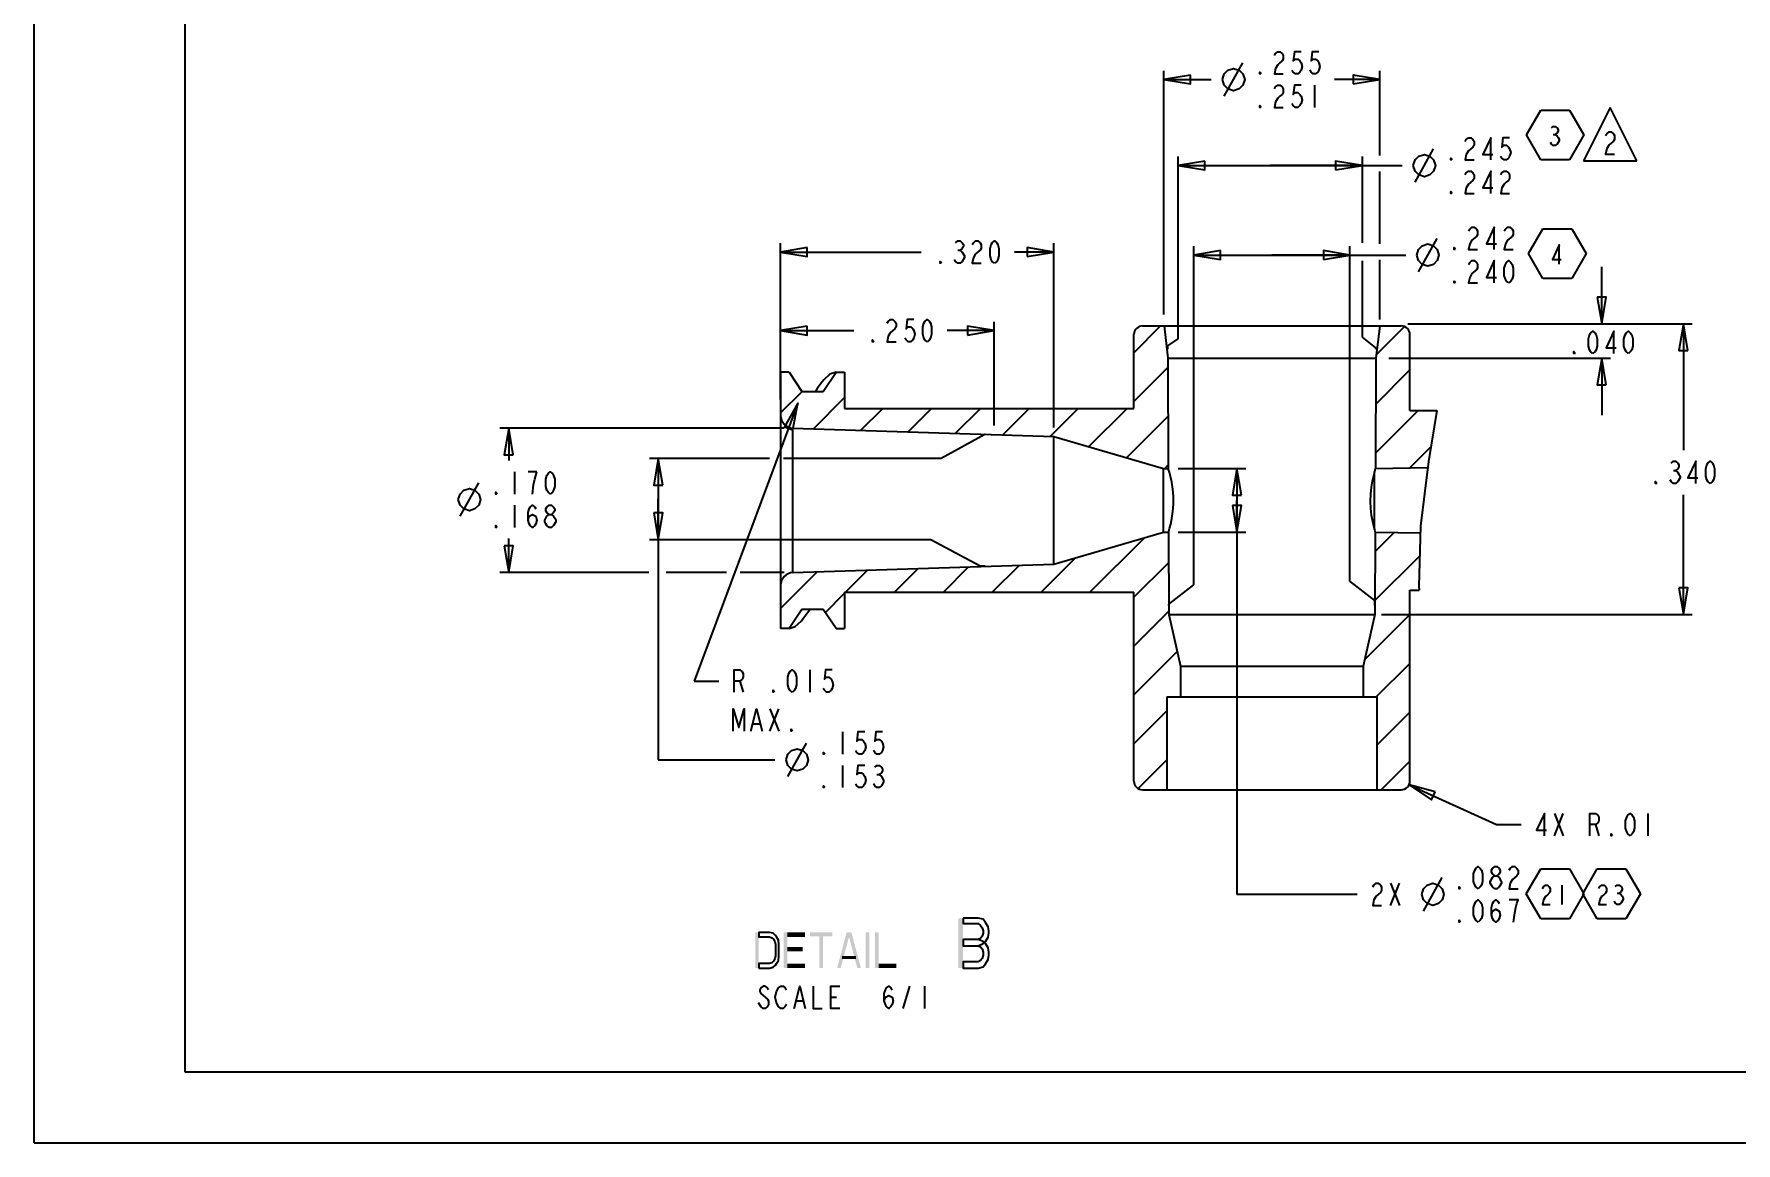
# Model space of a CAD drawing. Extents: x 0 to 34, y 0 to 22.
# Drawn here: x 0 to 11.95, y 0 to 7.78 of the extents above; entities that cross this region are included whole.
import ezdxf

# ---------------------------------------------------------------- set-up
doc = ezdxf.new("R2010")
doc.units = 0
doc.header["$LTSCALE"] = 1.87
doc.header["$MEASUREMENT"] = 0
doc.layers.get('0').update_dxf_attribs({"linetype": 'CONTINUOUS'})
doc.layers.add('DETAIL_ITEMS', color=7, linetype='CONTINUOUS')
doc.layers.add('SYMBOLS', color=7, linetype='CONTINUOUS')
doc.dimstyles.new('DIMSTYLE_2', dxfattribs={"dimtxt": 0.15625, "dimasz": 0.18, "dimexe": 0.18, "dimexo": 0.0625, "dimgap": 0.09, "dimtad": 0, "dimtih": 1, "dimtoh": 1, "dimdec": 4, "dimlfac": 0.166667, "dimzin": 0, "dimdsep": 46, "dimtxsty": 'Standard', "dimcen": 0.09, "dimadec": 0, "dimazin": 0, "dimtp": 0.005, "dimtm": 0.005, "dimtfac": 1, "dimtdec": 4, "dimtofl": 0, "dimtmove": 0, "dimatfit": 0, "dimfxl": 0, "dimtolj": 1, "dimtzin": 0, "dimarcsym": 0})
doc.dimstyles.new('DIMSTYLE_3', dxfattribs={"dimtxt": 0.15625, "dimasz": 0.18, "dimexe": 0.18, "dimexo": 0.0625, "dimgap": 0.09, "dimtad": 0, "dimtih": 1, "dimtoh": 1, "dimdec": 4, "dimlfac": 0.166667, "dimzin": 0, "dimdsep": 46, "dimtxsty": 'Standard', "dimcen": 0.09, "dimadec": 0, "dimazin": 0, "dimtp": 0.0075, "dimtm": 0.0075, "dimtfac": 1, "dimtdec": 4, "dimtofl": 0, "dimtmove": 0, "dimatfit": 0, "dimfxl": 0, "dimtolj": 1, "dimtzin": 0, "dimarcsym": 0})
doc.dimstyles.new('DIMSTYLE_4', dxfattribs={"dimtxt": 0.15625, "dimasz": 0.18, "dimexe": 0.18, "dimexo": 0.0625, "dimgap": 0.09, "dimtad": 0, "dimtih": 1, "dimtoh": 1, "dimdec": 4, "dimlfac": 0.166667, "dimzin": 0, "dimdsep": 46, "dimtxsty": 'Standard', "dimcen": 0.09, "dimadec": 0, "dimazin": 0, "dimtp": 0.01, "dimtm": 0.01, "dimtfac": 1, "dimtdec": 4, "dimtofl": 0, "dimtmove": 0, "dimatfit": 0, "dimfxl": 0, "dimtolj": 1, "dimtzin": 0, "dimarcsym": 0})
doc.dimstyles.new('DIMSTYLE_5', dxfattribs={"dimtxt": 0.15625, "dimasz": 0.18, "dimexe": 0.18, "dimexo": 0.0625, "dimgap": 0.09, "dimtad": 0, "dimtih": 1, "dimtoh": 1, "dimdec": 4, "dimlfac": 0.166667, "dimzin": 0, "dimdsep": 46, "dimtxsty": 'Standard', "dimcen": 0.09, "dimadec": 0, "dimazin": 0, "dimtp": 0.002, "dimtm": 0.002, "dimtfac": 1, "dimtdec": 4, "dimtofl": 0, "dimtmove": 0, "dimatfit": 0, "dimfxl": 0, "dimtolj": 1, "dimtzin": 0, "dimarcsym": 0})
doc.dimstyles.new('DIMSTYLE_7', dxfattribs={"dimtxt": 0.15625, "dimasz": 0.18, "dimexe": 0.18, "dimexo": 0.0625, "dimgap": 0.09, "dimtad": 0, "dimtih": 1, "dimtoh": 1, "dimdec": 4, "dimlfac": 0.166667, "dimzin": 0, "dimdsep": 46, "dimtxsty": 'Standard', "dimcen": 0.09, "dimadec": 0, "dimazin": 0, "dimtp": 0.001, "dimtm": 0.001, "dimtfac": 1, "dimtdec": 4, "dimtofl": 0, "dimtmove": 0, "dimatfit": 0, "dimfxl": 0, "dimtolj": 1, "dimtzin": 0, "dimarcsym": 0})
doc.dimstyles.new('DIMSTYLE_8', dxfattribs={"dimtxt": 0.15625, "dimasz": 0.18, "dimexe": 0.18, "dimexo": 0.0625, "dimgap": 0.09, "dimtad": 0, "dimtih": 1, "dimtoh": 1, "dimdec": 4, "dimlfac": 0.166667, "dimzin": 0, "dimdsep": 46, "dimtxsty": 'Standard', "dimcen": 0.09, "dimadec": 0, "dimazin": 0, "dimtp": 0.0015, "dimtm": 0.0015, "dimtfac": 1, "dimtdec": 4, "dimtofl": 0, "dimtmove": 0, "dimatfit": 0, "dimfxl": 0, "dimtolj": 1, "dimtzin": 0, "dimarcsym": 0})

# ---------------------------------------------------------------- blocks, each defined once
blk = doc.blocks.new('*D5')
at = {"color": 2, "linetype": 'Continuous'}
for p, q in [((9.656, 2.514), (10.27, 2.235)), ((10.27, 2.235), (10.442, 2.235))]:
    blk.add_line(p, q, dxfattribs=at)
blk.add_lwpolyline([(9.84, 2.465), (9.656, 2.514), (9.814, 2.408), (9.84, 2.465)], dxfattribs=at)
blk = doc.blocks.new('*D6')
at = {"color": 2, "linetype": 'Continuous'}
for p, q in [((7.933, 5.815), (7.933, 7.526)), ((7.933, 7.464), (8.267, 7.464)), ((9.451, 7.464), (9.132, 7.464)), ((9.451, 6.931), (9.451, 7.526)), ((9.451, 6.31), (9.451, 6.819)), ((9.451, 5.779), (9.451, 6.199))]:
    blk.add_line(p, q, dxfattribs=at)
for points in [[(8.121, 7.495), (7.933, 7.464), (8.121, 7.433), (8.121, 7.495)], [(9.264, 7.433), (9.451, 7.464), (9.264, 7.495), (9.264, 7.433)]]:
    blk.add_lwpolyline(points, dxfattribs=at)
blk = doc.blocks.new('*D11')
at = {"color": 2, "linetype": 'Continuous'}
for p, q in [((5.364, 5.192), (4.636, 3.242)), ((4.636, 3.242), (4.808, 3.242))]:
    blk.add_line(p, q, dxfattribs=at)
blk.add_lwpolyline([(5.328, 5.005), (5.364, 5.192), (5.269, 5.027), (5.328, 5.005)], dxfattribs=at)
blk = doc.blocks.new('*D12')
at = {"color": 2, "linetype": 'Continuous'}
for p, q in [((6.677, 4.972), (6.371, 4.805)), ((6.68, 4.972), (6.677, 4.972)), ((5.164, 4.805), (4.321, 4.805)), ((4.383, 4.805), (4.383, 4.519)), ((6.371, 4.805), (5.263, 4.805)), ((4.383, 4.234), (4.383, 4.519)), ((4.383, 4.519), (4.383, 2.689)), ((6.297, 4.234), (4.321, 4.234)), ((6.644, 4.048), (6.297, 4.234)), ((6.68, 4.048), (6.644, 4.048)), ((4.383, 2.689), (5.203, 2.689))]:
    blk.add_line(p, q, dxfattribs=at)
for points in [[(4.415, 4.617), (4.383, 4.805), (4.352, 4.617), (4.415, 4.617)], [(4.352, 4.422), (4.383, 4.234), (4.415, 4.422), (4.352, 4.422)]]:
    blk.add_lwpolyline(points, dxfattribs=at)
blk = doc.blocks.new('*D13')
at = {"color": 2, "linetype": 'Continuous'}
for p, q in [((5.267, 5.017), (3.271, 5.017)), ((3.333, 5.017), (3.333, 4.789)), ((3.333, 4.003), (3.333, 4.242)), ((4.318, 4.003), (3.271, 4.003)), ((4.863, 4.003), (4.44, 4.003)), ((5.267, 4.003), (4.958, 4.003))]:
    blk.add_line(p, q, dxfattribs=at)
for points in [[(3.365, 4.83), (3.333, 5.017), (3.302, 4.83), (3.365, 4.83)], [(3.302, 4.191), (3.333, 4.003), (3.365, 4.191), (3.302, 4.191)]]:
    blk.add_lwpolyline(points, dxfattribs=at)
blk = doc.blocks.new('*D16')
at = {"color": 2, "linetype": 'Continuous'}
for p, q in [((5.242, 5.218), (5.242, 5.764)), ((6.742, 5.035), (6.742, 5.764)), ((5.242, 5.702), (5.756, 5.702)), ((6.742, 5.702), (6.412, 5.702))]:
    blk.add_line(p, q, dxfattribs=at)
for points in [[(5.43, 5.733), (5.242, 5.702), (5.43, 5.67), (5.43, 5.733)], [(6.555, 5.67), (6.742, 5.702), (6.555, 5.733), (6.555, 5.67)]]:
    blk.add_lwpolyline(points, dxfattribs=at)
blk = doc.blocks.new('*D17')
at = {"color": 2, "linetype": 'Continuous'}
for p, q in [((5.242, 5.218), (5.242, 6.315)), ((5.242, 6.253), (6.229, 6.253)), ((7.162, 6.253), (6.885, 6.253)), ((7.162, 5.021), (7.162, 6.315))]:
    blk.add_line(p, q, dxfattribs=at)
for points in [[(5.43, 6.284), (5.242, 6.253), (5.43, 6.222), (5.43, 6.284)], [(6.975, 6.222), (7.162, 6.253), (6.975, 6.284), (6.975, 6.222)]]:
    blk.add_lwpolyline(points, dxfattribs=at)
blk = doc.blocks.new('*D18')
at = {"color": 2, "linetype": 'Continuous'}
for p, q in [((8.034, 5.643), (8.034, 6.923)), ((8.034, 6.86), (8.681, 6.86)), ((9.328, 6.86), (8.681, 6.86)), ((8.681, 6.86), (9.607, 6.86)), ((9.328, 6.317), (9.328, 6.923)), ((9.328, 5.655), (9.328, 6.192)), ((7.962, 5.594), (8.034, 5.643)), ((9.423, 5.581), (9.328, 5.655)), ((7.962, 5.572), (7.962, 5.594)), ((9.423, 5.572), (9.423, 5.581))]:
    blk.add_line(p, q, dxfattribs=at)
for points in [[(8.221, 6.891), (8.034, 6.86), (8.221, 6.829), (8.221, 6.891)], [(9.14, 6.829), (9.328, 6.86), (9.14, 6.891), (9.14, 6.829)]]:
    blk.add_lwpolyline(points, dxfattribs=at)
blk = doc.blocks.new('*D19')
at = {"color": 2, "linetype": 'Continuous'}
for p, q in [((11.009, 5.749), (11.009, 6.149)), ((9.648, 5.749), (11.071, 5.749)), ((9.513, 5.509), (11.071, 5.509)), ((11.009, 5.509), (11.009, 5.109))]:
    blk.add_line(p, q, dxfattribs=at)
for points in [[(10.977, 5.937), (11.009, 5.749), (11.04, 5.937), (10.977, 5.937)], [(11.04, 5.322), (11.009, 5.509), (10.977, 5.322), (11.04, 5.322)]]:
    blk.add_lwpolyline(points, dxfattribs=at)
blk = doc.blocks.new('*D20')
at = {"color": 2, "linetype": 'Continuous'}
for p, q in [((8.145, 3.918), (8.145, 6.294)), ((8.145, 6.232), (8.693, 6.232)), ((9.241, 6.232), (8.693, 6.232)), ((8.693, 6.232), (9.632, 6.232)), ((9.241, 3.943), (9.241, 6.294)), ((7.969, 3.782), (8.145, 3.918)), ((9.415, 3.807), (9.241, 3.943)), ((7.969, 3.772), (7.969, 3.782)), ((9.415, 3.772), (9.415, 3.807))]:
    blk.add_line(p, q, dxfattribs=at)
for points in [[(8.332, 6.263), (8.145, 6.232), (8.332, 6.2), (8.332, 6.263)], [(9.054, 6.2), (9.241, 6.232), (9.054, 6.263), (9.054, 6.2)]]:
    blk.add_lwpolyline(points, dxfattribs=at)
blk = doc.blocks.new('*D21')
at = {"color": 2, "linetype": 'Continuous'}
for p, q in [((9.648, 5.749), (11.645, 5.749)), ((11.583, 5.749), (11.583, 4.863)), ((11.583, 3.709), (11.583, 4.55)), ((9.463, 3.709), (11.645, 3.709))]:
    blk.add_line(p, q, dxfattribs=at)
for points in [[(11.614, 5.562), (11.583, 5.749), (11.551, 5.562), (11.614, 5.562)], [(11.551, 3.897), (11.583, 3.709), (11.614, 3.897), (11.551, 3.897)]]:
    blk.add_lwpolyline(points, dxfattribs=at)
blk = doc.blocks.new('*D26')
at = {"color": 2, "linetype": 'Continuous'}
for p, q in [((8.035, 4.734), (8.51, 4.734)), ((8.447, 4.734), (8.447, 4.51)), ((8.447, 4.287), (8.447, 4.51)), ((8.447, 4.51), (8.447, 1.745)), ((8.035, 4.287), (8.51, 4.287)), ((8.447, 1.745), (9.291, 1.745))]:
    blk.add_line(p, q, dxfattribs=at)
for points in [[(8.478, 4.546), (8.447, 4.734), (8.416, 4.546), (8.478, 4.546)], [(8.416, 4.474), (8.447, 4.287), (8.478, 4.474), (8.416, 4.474)]]:
    blk.add_lwpolyline(points, dxfattribs=at)
blk = doc.blocks.new('INSPECT_BL5')
at = {"layer": 'SYMBOLS', "color": 2, "linetype": 'Continuous'}
for p, q in [((10.479, 1.748), (10.58, 1.923)), ((10.58, 1.923), (10.782, 1.923)), ((10.782, 1.923), (10.884, 1.748)), ((10.729, 1.809), (10.729, 1.673)), ((10.58, 1.573), (10.479, 1.748)), ((10.884, 1.748), (10.782, 1.573)), ((10.782, 1.573), (10.58, 1.573))]:
    blk.add_line(p, q, dxfattribs=at)
blk.add_lwpolyline([(10.593, 1.786), (10.6, 1.797), (10.613, 1.809), (10.627, 1.809), (10.64, 1.797), (10.647, 1.786), (10.647, 1.763), (10.64, 1.752), (10.627, 1.741), (10.613, 1.729), (10.6, 1.707), (10.593, 1.673), (10.647, 1.673)], dxfattribs=at)
blk = doc.blocks.new('INSPECT_BL6')
at = {"layer": 'SYMBOLS', "color": 2, "linetype": 'Continuous'}
for p, q in [((10.48, 7.075), (10.581, 7.25)), ((10.581, 7.25), (10.783, 7.25)), ((10.783, 7.25), (10.884, 7.075)), ((10.581, 6.9), (10.48, 7.075)), ((10.668, 7.079), (10.682, 7.079)), ((10.884, 7.075), (10.783, 6.9)), ((10.783, 6.9), (10.581, 6.9))]:
    blk.add_line(p, q, dxfattribs=at)
blk.add_lwpolyline([(10.655, 7.124), (10.668, 7.135), (10.682, 7.135), (10.696, 7.124), (10.702, 7.113), (10.702, 7.101), (10.696, 7.09), (10.682, 7.079), (10.696, 7.067), (10.702, 7.056), (10.709, 7.045), (10.709, 7.034), (10.702, 7.022), (10.696, 7.011), (10.682, 7), (10.668, 7), (10.655, 7.011), (10.648, 7.022)], dxfattribs=at)
blk = doc.blocks.new('INSPECT_BL7')
at = {"layer": 'SYMBOLS', "color": 2, "linetype": 'Continuous'}
for p, q in [((10.495, 6.242), (10.596, 6.417)), ((10.596, 6.417), (10.798, 6.417)), ((10.798, 6.417), (10.899, 6.242)), ((10.596, 6.067), (10.495, 6.242)), ((10.899, 6.242), (10.798, 6.067)), ((10.798, 6.067), (10.596, 6.067))]:
    blk.add_line(p, q, dxfattribs=at)
blk.add_lwpolyline([(10.71, 6.167), (10.71, 6.303), (10.663, 6.201), (10.724, 6.201)], dxfattribs=at)
blk = doc.blocks.new('DELTA_BL8')
at = {"layer": 'SYMBOLS', "color": 2, "linetype": 'Continuous'}
for p, q in [((11.068, 7.268), (10.88, 6.894)), ((11.255, 6.894), (11.068, 7.268)), ((10.88, 6.894), (11.255, 6.894))]:
    blk.add_line(p, q, dxfattribs=at)
blk.add_lwpolyline([(11.036, 7.07), (11.044, 7.083), (11.06, 7.096), (11.075, 7.096), (11.091, 7.083), (11.099, 7.07), (11.099, 7.044), (11.091, 7.031), (11.075, 7.018), (11.06, 7.005), (11.044, 6.979), (11.036, 6.94), (11.099, 6.94)], dxfattribs=at)
blk = doc.blocks.new('INSPECT_BL17')
at = {"color": 2, "linetype": 'Continuous'}
for p, q in [((10.876, 1.749), (10.977, 1.924)), ((10.977, 1.924), (11.179, 1.924)), ((11.179, 1.924), (11.28, 1.749)), ((10.977, 1.574), (10.876, 1.749)), ((11.118, 1.753), (11.132, 1.753)), ((11.28, 1.749), (11.179, 1.574)), ((11.179, 1.574), (10.977, 1.574))]:
    blk.add_line(p, q, dxfattribs=at)
for points in [[(10.989, 1.787), (10.996, 1.799), (11.009, 1.81), (11.023, 1.81), (11.036, 1.799), (11.043, 1.787), (11.043, 1.765), (11.036, 1.753), (11.023, 1.742), (11.009, 1.731), (10.996, 1.708), (10.989, 1.674), (11.043, 1.674)], [(11.104, 1.799), (11.118, 1.81), (11.132, 1.81), (11.145, 1.799), (11.152, 1.787), (11.152, 1.776), (11.145, 1.765), (11.132, 1.753), (11.145, 1.742), (11.152, 1.731), (11.159, 1.719), (11.159, 1.708), (11.152, 1.697), (11.145, 1.685), (11.132, 1.674), (11.118, 1.674), (11.104, 1.685), (11.098, 1.697)]]:
    blk.add_lwpolyline(points, dxfattribs=at)

msp = doc.modelspace()

# ---------------------------------------------------------------- linework, layer by layer
at = {"color": 7, "linetype": 'Continuous'}
for p, q in [((0, 0), (0, 22)), ((1.06, 21.5), (1.06, 0.5)), ((7.72334, 5.15532), (7.72334, 5.67432)), ((7.78334, 5.73432), (9.60134, 5.73432)), ((7.93512, 5.73432), (7.96184, 5.50932)), ((9.44956, 5.73432), (9.42284, 5.50932)), ((9.66134, 5.14032), (9.66134, 5.67432)), ((7.96184, 5.50932), (7.96507, 4.73382)), ((7.96184, 5.50932), (9.42284, 5.50932)), ((9.42284, 5.50932), (9.41961, 4.73393)), ((5.24234, 5.41032), (5.24234, 3.61032)), ((5.30234, 5.41032), (5.24234, 5.41032)), ((5.30234, 5.41032), (5.39234, 5.27532)), ((5.54234, 5.27532), (5.63234, 5.41032)), ((5.63234, 5.41032), (5.69234, 5.41032)), ((5.69234, 5.41032), (5.69234, 5.15532)), ((5.39234, 5.27532), (5.54234, 5.27532)), ((5.69234, 5.15532), (7.72334, 5.15532)), ((9.66134, 5.14032), (9.85189, 5.14032)), ((9.85189, 5.14032), (9.7934, 4.78201)), ((5.32948, 4.00332), (5.32948, 5.01732)), ((5.32948, 5.01732), (7.16234, 4.95894)), ((7.16234, 4.0617), (7.16234, 4.95894)), ((7.16234, 4.95894), (7.93034, 4.73382)), ((9.7934, 4.78201), (9.73642, 4.32794)), ((7.93034, 4.28682), (7.93034, 4.73382)), ((7.93034, 4.73382), (7.96507, 4.73382)), ((9.41234, 4.30532), (9.41234, 4.70927)), ((9.41961, 4.73393), (9.78809, 4.73973)), ((9.73642, 4.32794), (9.72425, 3.90583)), ((7.16234, 4.0617), (7.93034, 4.28682)), ((7.93034, 4.28682), (7.96694, 4.28682)), ((7.96694, 4.28682), (7.96934, 3.70932)), ((9.41775, 4.28673), (9.41534, 3.70932)), ((9.41775, 4.28673), (9.73509, 4.28174)), ((5.32948, 4.00332), (7.16234, 4.0617)), ((5.69234, 3.86532), (5.69234, 3.61032)), ((5.69234, 3.86532), (7.72334, 3.86532)), ((7.72334, 2.53932), (7.72334, 3.86532)), ((9.66134, 3.88032), (9.72628, 3.88032)), ((9.66134, 2.53932), (9.66134, 3.88032)), ((9.72425, 3.90583), (9.72628, 3.88032)), ((5.39234, 3.74532), (5.30234, 3.61032)), ((5.54234, 3.74532), (5.39234, 3.74532)), ((5.63234, 3.61032), (5.54234, 3.74532)), ((7.96934, 3.70932), (9.41534, 3.70932)), ((7.96934, 3.70932), (8.05034, 3.34632)), ((9.41534, 3.70932), (9.33434, 3.34632)), ((5.30234, 3.61032), (5.24234, 3.61032)), ((5.63234, 3.61032), (5.69234, 3.61032)), ((8.05034, 3.34632), (9.33434, 3.34632)), ((8.05034, 3.34632), (8.05034, 3.13032)), ((9.33434, 3.34632), (9.33434, 3.13032)), ((7.95434, 3.13032), (9.43034, 3.13032)), ((7.95434, 3.13032), (7.95434, 2.47932)), ((9.43034, 3.13032), (9.43034, 2.47932)), ((7.78334, 2.47932), (9.60134, 2.47932)), ((1.06, 0.5), (32.96, 0.5)), ((0, 0), (34, 0))]:
    msp.add_line(p, q, dxfattribs=at)
at = {"color": 2, "linetype": 'Continuous'}
for p, q in [((8.3582, 7.34668), (8.4884, 7.58105)), ((8.99101, 7.4248), (8.99101, 7.26855)), ((9.69806, 6.74294), (9.82827, 6.97731)), ((9.7227, 6.11455), (9.85291, 6.34893)), ((6.48703, 6.26598), (6.50266, 6.26598)), ((7.72334, 5.54638), (7.91128, 5.73432)), ((9.42562, 5.53272), (9.6228, 5.7299)), ((7.72334, 5.20319), (7.96212, 5.44197)), ((9.42149, 5.1854), (9.66134, 5.42525)), ((5.24234, 5.12451), (5.39316, 5.27532)), ((5.47375, 5.01273), (5.69234, 5.23132)), ((5.80634, 5.00213), (5.95953, 5.15532)), ((6.13894, 4.99154), (6.30272, 5.15532)), ((6.47153, 4.98095), (6.64591, 5.15532)), ((6.80413, 4.97035), (6.9891, 5.15532)), ((7.13672, 4.95976), (7.33228, 5.15532)), ((7.40729, 4.88714), (7.67547, 5.15532)), ((9.42006, 4.84078), (9.7196, 5.14032)), ((7.67269, 4.80935), (7.96355, 5.10021)), ((9.66019, 4.73772), (9.81075, 4.88828)), ((3.3751, 4.71085), (3.3751, 4.5546)), ((3.53135, 4.71085), (3.46885, 4.71085)), ((7.94035, 4.73382), (7.96497, 4.75844)), ((11.5122, 4.71961), (11.52782, 4.71961)), ((2.99229, 4.39835), (3.1225, 4.63272)), ((3.3751, 4.47647), (3.3751, 4.32022)), ((7.41504, 3.86532), (7.79763, 4.24792)), ((9.41718, 4.15153), (9.5503, 4.28465)), ((7.07185, 3.86532), (7.31213, 4.10561)), ((7.72334, 3.83044), (7.96782, 4.07492)), ((9.41575, 3.80691), (9.73047, 4.12163)), ((5.24234, 3.75175), (5.49932, 4.00873)), ((5.6991, 3.86532), (5.8538, 4.02002)), ((6.04228, 3.86532), (6.20827, 4.03131)), ((6.38547, 3.86532), (6.56275, 4.0426)), ((6.72866, 3.86532), (6.91723, 4.05389)), ((5.55704, 3.72327), (5.69234, 3.85857)), ((7.72334, 3.48725), (7.96924, 3.73315)), ((9.34468, 3.39265), (9.66134, 3.70931)), ((7.72334, 3.14406), (8.02758, 3.44831)), ((9.42554, 3.13032), (9.66134, 3.36612)), ((4.9563, 3.24214), (4.97974, 3.16401)), ((5.44849, 3.32026), (5.44849, 3.16401)), ((5.16724, 3.04683), (5.22974, 2.89058)), ((5.16724, 2.89058), (5.22974, 3.04683)), ((7.72334, 2.80088), (7.95434, 3.03188)), ((9.43034, 2.79194), (9.66134, 3.02294)), ((5.05005, 2.94266), (5.09693, 2.94266)), ((5.67671, 2.88442), (5.67671, 2.72817)), ((5.29389, 2.57192), (5.4241, 2.8063)), ((5.67671, 2.65005), (5.67671, 2.4938)), ((7.75361, 2.48796), (7.95434, 2.68869)), ((9.46091, 2.47932), (9.66134, 2.67975)), ((5.91889, 2.58494), (5.93452, 2.58494)), ((10.67618, 2.3129), (10.73868, 2.15665)), ((10.67618, 2.15665), (10.73868, 2.3129)), ((11.33243, 2.3129), (11.33243, 2.15665)), ((10.96524, 2.23478), (10.98868, 2.15665)), ((9.52556, 1.82296), (9.58806, 1.66671)), ((9.52556, 1.66671), (9.58806, 1.82296)), ((9.75733, 1.62765), (9.88754, 1.86202)), ((10.25733, 1.7839), (10.2417, 1.79692))]:
    msp.add_line(p, q, dxfattribs=at)
for points in [[(8.70976, 7.63313), (8.71757, 7.64616), (8.7332, 7.65918), (8.74882, 7.65918), (8.76445, 7.64616), (8.77226, 7.63313), (8.77226, 7.60709), (8.76445, 7.59407), (8.74882, 7.58105), (8.7332, 7.56803), (8.71757, 7.54199), (8.70976, 7.50293), (8.77226, 7.50293)], [(8.89726, 7.65918), (8.85038, 7.65918), (8.84257, 7.59407), (8.8582, 7.60709), (8.87382, 7.60709), (8.88945, 7.59407), (8.89726, 7.58105), (8.90507, 7.55501), (8.89726, 7.52897), (8.88945, 7.51595), (8.87382, 7.50293), (8.8582, 7.50293), (8.84257, 7.51595), (8.83476, 7.52897)], [(9.02226, 7.65918), (8.97538, 7.65918), (8.96757, 7.59407), (8.9832, 7.60709), (8.99882, 7.60709), (9.01445, 7.59407), (9.02226, 7.58105), (9.03007, 7.55501), (9.02226, 7.52897), (9.01445, 7.51595), (8.99882, 7.50293), (8.9832, 7.50293), (8.96757, 7.51595), (8.95976, 7.52897)], [(8.34518, 7.46386), (8.3582, 7.50293), (8.38424, 7.52897), (8.4233, 7.54199), (8.46236, 7.52897), (8.4884, 7.50293), (8.50143, 7.46386), (8.4884, 7.4248), (8.46236, 7.39876), (8.4233, 7.38574), (8.38424, 7.39876), (8.3582, 7.4248), (8.34518, 7.46386)], [(8.61601, 7.50293), (8.6082, 7.50293), (8.6082, 7.51595), (8.61601, 7.50293)], [(8.70976, 7.39876), (8.71757, 7.41178), (8.7332, 7.4248), (8.74882, 7.4248), (8.76445, 7.41178), (8.77226, 7.39876), (8.77226, 7.37272), (8.76445, 7.3597), (8.74882, 7.34668), (8.7332, 7.33366), (8.71757, 7.30761), (8.70976, 7.26855), (8.77226, 7.26855)], [(8.89726, 7.4248), (8.85038, 7.4248), (8.84257, 7.3597), (8.8582, 7.37272), (8.87382, 7.37272), (8.88945, 7.3597), (8.89726, 7.34668), (8.90507, 7.32064), (8.89726, 7.29459), (8.88945, 7.28157), (8.87382, 7.26855), (8.8582, 7.26855), (8.84257, 7.28157), (8.83476, 7.29459)], [(8.61601, 7.26855), (8.6082, 7.26855), (8.6082, 7.28157), (8.61601, 7.26855)], [(10.04962, 7.02939), (10.05744, 7.04242), (10.07306, 7.05544), (10.08869, 7.05544), (10.10431, 7.04242), (10.11212, 7.02939), (10.11212, 7.00335), (10.10431, 6.99033)], [(10.22931, 6.89919), (10.22931, 7.05544), (10.17462, 6.93825), (10.24494, 6.93825)], [(10.36212, 7.05544), (10.31525, 7.05544), (10.30744, 6.99033), (10.32306, 7.00335), (10.33869, 7.00335), (10.35431, 6.99033), (10.36212, 6.97731), (10.36994, 6.95127), (10.36212, 6.92523), (10.35431, 6.91221), (10.33869, 6.89919), (10.32306, 6.89919), (10.30744, 6.91221), (10.29962, 6.92523)], [(9.68504, 6.86012), (9.69806, 6.89919), (9.7241, 6.92523), (9.76317, 6.93825), (9.80223, 6.92523), (9.82827, 6.89919), (9.84129, 6.86012), (9.82827, 6.82106), (9.80223, 6.79502), (9.76317, 6.782), (9.7241, 6.79502), (9.69806, 6.82106), (9.68504, 6.86012)], [(10.10431, 6.99033), (10.07306, 6.96429), (10.05744, 6.93825), (10.04962, 6.89919), (10.11212, 6.89919)], [(9.95587, 6.89919), (9.94806, 6.89919), (9.94806, 6.91221), (9.95587, 6.89919)], [(10.04962, 6.79502), (10.05744, 6.80804), (10.07306, 6.82106), (10.08869, 6.82106), (10.10431, 6.80804), (10.11212, 6.79502), (10.11212, 6.76898), (10.10431, 6.75596)], [(10.22931, 6.66481), (10.22931, 6.82106), (10.17462, 6.70387), (10.24494, 6.70387)], [(10.29962, 6.79502), (10.30744, 6.80804), (10.32306, 6.82106), (10.33869, 6.82106), (10.35431, 6.80804), (10.36212, 6.79502), (10.36212, 6.76898), (10.35431, 6.75596), (10.33869, 6.74294), (10.32306, 6.72992), (10.30744, 6.70387), (10.29962, 6.66481), (10.36212, 6.66481)], [(10.10431, 6.75596), (10.07306, 6.72992), (10.05744, 6.70387), (10.04962, 6.66481), (10.11212, 6.66481)], [(9.95587, 6.66481), (9.94806, 6.66481), (9.94806, 6.67783), (9.95587, 6.66481)], [(10.07427, 6.40101), (10.08208, 6.41403), (10.0977, 6.42705), (10.11333, 6.42705), (10.12895, 6.41403), (10.13677, 6.40101), (10.13677, 6.37497), (10.12895, 6.36195)], [(10.12895, 6.36195), (10.0977, 6.33591), (10.08208, 6.30987), (10.07427, 6.2708), (10.13677, 6.2708)], [(10.25395, 6.2708), (10.25395, 6.42705), (10.19927, 6.30987), (10.26958, 6.30987)], [(10.32427, 6.40101), (10.33208, 6.41403), (10.3477, 6.42705), (10.36333, 6.42705), (10.37895, 6.41403), (10.38677, 6.40101), (10.38677, 6.37497), (10.37895, 6.36195)], [(10.37895, 6.36195), (10.3477, 6.33591), (10.33208, 6.30987), (10.32427, 6.2708), (10.38677, 6.2708)], [(6.47141, 6.31806), (6.48703, 6.33108), (6.50266, 6.33108), (6.51828, 6.31806), (6.5261, 6.30504), (6.5261, 6.29202), (6.51828, 6.279), (6.50266, 6.26598), (6.51828, 6.25296)], [(6.51828, 6.25296), (6.53391, 6.22692), (6.53391, 6.2139)], [(6.5886, 6.30504), (6.59641, 6.31806), (6.61203, 6.33108), (6.62766, 6.33108), (6.64328, 6.31806), (6.6511, 6.30504), (6.6511, 6.279), (6.64328, 6.26598), (6.61203, 6.23994)], [(6.61203, 6.23994), (6.59641, 6.2139), (6.5886, 6.17483), (6.6511, 6.17483)], [(6.74485, 6.17483), (6.72922, 6.18786), (6.72141, 6.20088), (6.7136, 6.22692), (6.7136, 6.279), (6.72141, 6.30504), (6.72922, 6.31806), (6.74485, 6.33108), (6.76047, 6.31806), (6.76828, 6.30504), (6.7761, 6.279), (6.7761, 6.22692), (6.76828, 6.20088), (6.76047, 6.18786), (6.74485, 6.17483)], [(9.70968, 6.23174), (9.7227, 6.2708), (9.74875, 6.29684), (9.78781, 6.30987), (9.82687, 6.29684), (9.85291, 6.2708), (9.86593, 6.23174), (9.85291, 6.19268), (9.82687, 6.16664), (9.78781, 6.15362), (9.74875, 6.16664), (9.7227, 6.19268), (9.70968, 6.23174)], [(9.98052, 6.2708), (9.9727, 6.2708), (9.9727, 6.28382), (9.98052, 6.2708)], [(6.36985, 6.17483), (6.36203, 6.17483), (6.36203, 6.18786), (6.36985, 6.17483)], [(6.53391, 6.2139), (6.51828, 6.18786), (6.50266, 6.17483), (6.48703, 6.17483), (6.47141, 6.18786), (6.4636, 6.20088)], [(10.07427, 6.16664), (10.08208, 6.17966), (10.0977, 6.19268), (10.11333, 6.19268), (10.12895, 6.17966), (10.13677, 6.16664), (10.13677, 6.1406), (10.12895, 6.12757)], [(10.12895, 6.12757), (10.0977, 6.10153), (10.08208, 6.07549), (10.07427, 6.03643), (10.13677, 6.03643)], [(10.25395, 6.03643), (10.25395, 6.19268), (10.19927, 6.07549), (10.26958, 6.07549)], [(10.35552, 6.03643), (10.33989, 6.04945), (10.33208, 6.06247), (10.32427, 6.08851), (10.32427, 6.1406), (10.33208, 6.16664), (10.33989, 6.17966), (10.35552, 6.19268), (10.37114, 6.17966), (10.37895, 6.16664), (10.38677, 6.1406), (10.38677, 6.08851), (10.37895, 6.06247), (10.37114, 6.04945), (10.35552, 6.03643)], [(9.98052, 6.03643), (9.9727, 6.03643), (9.9727, 6.04945), (9.98052, 6.03643)], [(5.9906, 5.75368), (5.99842, 5.7667), (6.01404, 5.77972), (6.02967, 5.77972), (6.04529, 5.7667), (6.0531, 5.75368), (6.0531, 5.72764), (6.04529, 5.71461), (6.01404, 5.68857)], [(6.1781, 5.77972), (6.13123, 5.77972), (6.12342, 5.71461), (6.13904, 5.72764), (6.15467, 5.72764), (6.17029, 5.71461), (6.1781, 5.70159), (6.18592, 5.67555), (6.1781, 5.64951), (6.17029, 5.63649), (6.15467, 5.62347), (6.13904, 5.62347), (6.12342, 5.63649), (6.1156, 5.64951)], [(6.27185, 5.62347), (6.25623, 5.63649), (6.24842, 5.64951), (6.2406, 5.67555), (6.2406, 5.72764), (6.24842, 5.75368), (6.25623, 5.7667), (6.27185, 5.77972), (6.28748, 5.7667), (6.29529, 5.75368), (6.3031, 5.72764), (6.3031, 5.67555), (6.29529, 5.64951), (6.28748, 5.63649), (6.27185, 5.62347)], [(5.89685, 5.62347), (5.88904, 5.62347), (5.88904, 5.63649), (5.89685, 5.62347)], [(6.01404, 5.68857), (5.99842, 5.66253), (5.9906, 5.62347), (6.0531, 5.62347)], [(10.94608, 5.54089), (10.93045, 5.55391), (10.92264, 5.56693), (10.91483, 5.59297), (10.91483, 5.64505), (10.92264, 5.6711), (10.93045, 5.68412), (10.94608, 5.69714), (10.9617, 5.68412), (10.96951, 5.6711), (10.97733, 5.64505), (10.97733, 5.59297), (10.96951, 5.56693), (10.9617, 5.55391), (10.94608, 5.54089)], [(11.09451, 5.54089), (11.09451, 5.69714), (11.03983, 5.57995), (11.11014, 5.57995)], [(11.19608, 5.54089), (11.18045, 5.55391), (11.17264, 5.56693), (11.16483, 5.59297), (11.16483, 5.64505), (11.17264, 5.6711), (11.18045, 5.68412), (11.19608, 5.69714), (11.2117, 5.68412), (11.21951, 5.6711), (11.22733, 5.64505), (11.22733, 5.59297), (11.21951, 5.56693), (11.2117, 5.55391), (11.19608, 5.54089)], [(10.82108, 5.54089), (10.81326, 5.54089), (10.81326, 5.55391), (10.82108, 5.54089)], [(11.49657, 4.77169), (11.5122, 4.78471), (11.52782, 4.78471), (11.54345, 4.77169), (11.55126, 4.75867), (11.55126, 4.74565), (11.54345, 4.73263), (11.52782, 4.71961), (11.54345, 4.70659), (11.55126, 4.69357), (11.55907, 4.68055), (11.55907, 4.66752)], [(11.66845, 4.62846), (11.66845, 4.78471), (11.61376, 4.66752), (11.68407, 4.66752)], [(11.77001, 4.62846), (11.75439, 4.64148), (11.74657, 4.6545), (11.73876, 4.68055), (11.73876, 4.73263), (11.74657, 4.75867), (11.75439, 4.77169), (11.77001, 4.78471), (11.78563, 4.77169), (11.79345, 4.75867), (11.80126, 4.73263), (11.80126, 4.68055), (11.79345, 4.6545), (11.78563, 4.64148), (11.77001, 4.62846)], [(3.5001, 4.5546), (3.50791, 4.6197), (3.51573, 4.65876), (3.53135, 4.71085)], [(3.6251, 4.5546), (3.60948, 4.56762), (3.60166, 4.58064), (3.59385, 4.60668), (3.59385, 4.65876), (3.60166, 4.6848), (3.60948, 4.69783), (3.6251, 4.71085), (3.64073, 4.69783), (3.64854, 4.6848), (3.65635, 4.65876), (3.65635, 4.60668), (3.64854, 4.58064), (3.64073, 4.56762), (3.6251, 4.5546)], [(11.55907, 4.66752), (11.54345, 4.64148), (11.52782, 4.62846), (11.5122, 4.62846), (11.49657, 4.64148), (11.48876, 4.6545)], [(2.97927, 4.51553), (2.99229, 4.5546), (3.01833, 4.58064), (3.05739, 4.59366), (3.09645, 4.58064), (3.1225, 4.5546), (3.13552, 4.51553), (3.1225, 4.47647), (3.09645, 4.45043), (3.05739, 4.43741), (3.01833, 4.45043), (2.99229, 4.47647), (2.97927, 4.51553)], [(3.2501, 4.5546), (3.24229, 4.5546), (3.24229, 4.56762), (3.2501, 4.5546)], [(11.39501, 4.62846), (11.3872, 4.62846), (11.3872, 4.64148), (11.39501, 4.62846)], [(3.46885, 4.3723), (3.47666, 4.39835), (3.5001, 4.41137), (3.52354, 4.39835), (3.53135, 4.3723), (3.52354, 4.34626), (3.51573, 4.33324), (3.5001, 4.32022), (3.48448, 4.33324), (3.47666, 4.34626), (3.46885, 4.3723), (3.46885, 4.42439), (3.47666, 4.45043), (3.48448, 4.46345), (3.5001, 4.47647), (3.51573, 4.46345), (3.52354, 4.45043)], [(3.61729, 4.41137), (3.60166, 4.42439), (3.59385, 4.43741), (3.59385, 4.45043), (3.60166, 4.46345), (3.61729, 4.47647), (3.63291, 4.47647), (3.64854, 4.46345), (3.65635, 4.45043), (3.65635, 4.43741), (3.64854, 4.42439), (3.63291, 4.41137)], [(3.2501, 4.32022), (3.24229, 4.32022), (3.24229, 4.33324), (3.2501, 4.32022)], [(3.61729, 4.32022), (3.60166, 4.33324), (3.59385, 4.34626), (3.58604, 4.35928), (3.58604, 4.3723), (3.60166, 4.39835)], [(3.60166, 4.39835), (3.61729, 4.41137), (3.63291, 4.41137), (3.64854, 4.39835), (3.65635, 4.38533), (3.66416, 4.3723), (3.66416, 4.35928)], [(3.66416, 4.35928), (3.64854, 4.33324), (3.63291, 4.32022), (3.61729, 4.32022)], [(4.91724, 3.16401), (4.91724, 3.32026), (4.9563, 3.32026), (4.97193, 3.30724), (4.97974, 3.29422), (4.97974, 3.26818), (4.97193, 3.25516), (4.9563, 3.24214), (4.91724, 3.24214)], [(5.32349, 3.16401), (5.30787, 3.17704), (5.30005, 3.19006), (5.29224, 3.2161), (5.29224, 3.26818), (5.30005, 3.29422), (5.30787, 3.30724), (5.32349, 3.32026), (5.33911, 3.30724), (5.34693, 3.29422), (5.35474, 3.26818), (5.35474, 3.2161), (5.34693, 3.19006), (5.33911, 3.17704), (5.32349, 3.16401)], [(5.60474, 3.32026), (5.55786, 3.32026), (5.55005, 3.25516), (5.56568, 3.26818), (5.5813, 3.26818), (5.59693, 3.25516), (5.60474, 3.24214), (5.61255, 3.2161), (5.60474, 3.19006), (5.59693, 3.17704), (5.5813, 3.16401), (5.56568, 3.16401), (5.55005, 3.17704), (5.54224, 3.19006)], [(5.19849, 3.16401), (5.19068, 3.16401), (5.19068, 3.17704), (5.19849, 3.16401)], [(4.90943, 2.89058), (4.90943, 3.04683), (4.94849, 2.91662), (4.98755, 3.04683), (4.98755, 2.89058)], [(5.03443, 2.89058), (5.07349, 3.04683), (5.11255, 2.89058)], [(5.32349, 2.89058), (5.31568, 2.89058), (5.31568, 2.9036), (5.32349, 2.89058)], [(5.83296, 2.88442), (5.78608, 2.88442), (5.77827, 2.81932), (5.79389, 2.83234), (5.80952, 2.83234), (5.82514, 2.81932), (5.83296, 2.8063), (5.84077, 2.78026), (5.83296, 2.75421), (5.82514, 2.74119), (5.80952, 2.72817), (5.79389, 2.72817), (5.77827, 2.74119), (5.77046, 2.75421)], [(5.95796, 2.88442), (5.91108, 2.88442), (5.90327, 2.81932), (5.91889, 2.83234), (5.93452, 2.83234), (5.95014, 2.81932), (5.95796, 2.8063), (5.96577, 2.78026), (5.95796, 2.75421), (5.95014, 2.74119), (5.93452, 2.72817), (5.91889, 2.72817), (5.90327, 2.74119), (5.89546, 2.75421)], [(5.28087, 2.68911), (5.29389, 2.72817), (5.31994, 2.75421), (5.359, 2.76723), (5.39806, 2.75421), (5.4241, 2.72817), (5.43712, 2.68911), (5.4241, 2.65005), (5.39806, 2.62401), (5.359, 2.61099), (5.31994, 2.62401), (5.29389, 2.65005), (5.28087, 2.68911)], [(5.55171, 2.72817), (5.54389, 2.72817), (5.54389, 2.74119), (5.55171, 2.72817)], [(5.83296, 2.65005), (5.78608, 2.65005), (5.77827, 2.58494), (5.79389, 2.59796), (5.80952, 2.59796), (5.82514, 2.58494), (5.83296, 2.57192), (5.84077, 2.54588), (5.83296, 2.51984), (5.82514, 2.50682), (5.80952, 2.4938), (5.79389, 2.4938), (5.77827, 2.50682), (5.77046, 2.51984)], [(5.90327, 2.63703), (5.91889, 2.65005), (5.93452, 2.65005), (5.95014, 2.63703), (5.95796, 2.62401), (5.95796, 2.61099), (5.95014, 2.59796), (5.93452, 2.58494), (5.95014, 2.57192)], [(5.96577, 2.53286), (5.95014, 2.50682), (5.93452, 2.4938), (5.91889, 2.4938), (5.90327, 2.50682), (5.89546, 2.51984)], [(5.95014, 2.57192), (5.96577, 2.54588), (5.96577, 2.53286)], [(5.55171, 2.4938), (5.54389, 2.4938), (5.54389, 2.50682), (5.55171, 2.4938)], [(10.60587, 2.15665), (10.60587, 2.3129), (10.55118, 2.19572), (10.62149, 2.19572)], [(10.92618, 2.15665), (10.92618, 2.3129), (10.96524, 2.3129), (10.98087, 2.29988), (10.98868, 2.28686), (10.98868, 2.26082), (10.98087, 2.2478), (10.96524, 2.23478), (10.92618, 2.23478)], [(11.20743, 2.15665), (11.19181, 2.16967), (11.18399, 2.18269), (11.17618, 2.20874), (11.17618, 2.26082), (11.18399, 2.28686), (11.19181, 2.29988), (11.20743, 2.3129), (11.22306, 2.29988), (11.23087, 2.28686), (11.23868, 2.26082), (11.23868, 2.20874), (11.23087, 2.18269), (11.22306, 2.16967), (11.20743, 2.15665)], [(11.08243, 2.15665), (11.07462, 2.15665), (11.07462, 2.16967), (11.08243, 2.15665)], [(10.14014, 1.7839), (10.12452, 1.79692), (10.1167, 1.80994), (10.10889, 1.83598), (10.10889, 1.88806), (10.1167, 1.91411), (10.12452, 1.92713), (10.14014, 1.94015), (10.15577, 1.92713), (10.16358, 1.91411), (10.17139, 1.88806), (10.17139, 1.83598), (10.16358, 1.80994), (10.15577, 1.79692), (10.14014, 1.7839)], [(10.25733, 1.87504), (10.2417, 1.88806), (10.23389, 1.90109), (10.23389, 1.91411), (10.2417, 1.92713), (10.25733, 1.94015), (10.27295, 1.94015), (10.28858, 1.92713), (10.29639, 1.91411), (10.29639, 1.90109), (10.28858, 1.88806), (10.27295, 1.87504)], [(10.35889, 1.91411), (10.3667, 1.92713), (10.38233, 1.94015), (10.39795, 1.94015), (10.41358, 1.92713), (10.42139, 1.91411), (10.42139, 1.88806), (10.41358, 1.87504), (10.38233, 1.849)], [(9.40056, 1.79692), (9.40837, 1.80994), (9.424, 1.82296), (9.43962, 1.82296), (9.45525, 1.80994), (9.46306, 1.79692), (9.46306, 1.77088), (9.45525, 1.75786)], [(9.74431, 1.74484), (9.75733, 1.7839), (9.78337, 1.80994), (9.82243, 1.82296), (9.8615, 1.80994), (9.88754, 1.7839), (9.90056, 1.74484), (9.88754, 1.70577), (9.8615, 1.67973), (9.82243, 1.66671), (9.78337, 1.67973), (9.75733, 1.70577), (9.74431, 1.74484)], [(10.01514, 1.7839), (10.00733, 1.7839), (10.00733, 1.79692), (10.01514, 1.7839)], [(10.22608, 1.83598), (10.2417, 1.86202), (10.25733, 1.87504), (10.27295, 1.87504), (10.28858, 1.86202), (10.29639, 1.849), (10.3042, 1.83598), (10.3042, 1.82296), (10.28858, 1.79692)], [(10.2417, 1.79692), (10.22608, 1.82296), (10.22608, 1.83598)], [(10.28858, 1.79692), (10.27295, 1.7839), (10.25733, 1.7839)], [(10.38233, 1.849), (10.3667, 1.82296), (10.35889, 1.7839), (10.42139, 1.7839)], [(9.45525, 1.75786), (9.424, 1.73182), (9.40837, 1.70577), (9.40056, 1.66671), (9.46306, 1.66671)], [(10.14014, 1.54952), (10.12452, 1.56254), (10.1167, 1.57556), (10.10889, 1.60161), (10.10889, 1.65369), (10.1167, 1.67973), (10.12452, 1.69275), (10.14014, 1.70577), (10.15577, 1.69275), (10.16358, 1.67973), (10.17139, 1.65369), (10.17139, 1.60161), (10.16358, 1.57556), (10.15577, 1.56254), (10.14014, 1.54952)], [(10.23389, 1.60161), (10.2417, 1.62765), (10.26514, 1.64067), (10.28858, 1.62765), (10.29639, 1.60161), (10.28858, 1.57556), (10.28077, 1.56254), (10.26514, 1.54952), (10.24952, 1.56254), (10.2417, 1.57556), (10.23389, 1.60161), (10.23389, 1.65369), (10.2417, 1.67973), (10.24952, 1.69275), (10.26514, 1.70577), (10.28077, 1.69275), (10.28858, 1.67973)], [(10.39014, 1.54952), (10.39795, 1.61463), (10.40577, 1.65369), (10.41358, 1.67973), (10.42139, 1.70577), (10.35889, 1.70577)], [(10.01514, 1.54952), (10.00733, 1.54952), (10.00733, 1.56254), (10.01514, 1.54952)]]:
    msp.add_lwpolyline(points, dxfattribs=at)
at = {"color": 7, "linetype": 'Continuous'}
for points in [[(5.63234, 5.41032), (5.58901, 5.39665), (5.54568, 5.35605), (5.53493, 5.34193)], [(5.53493, 5.34193), (5.50039, 5.29425), (5.48656, 5.27532)], [(7.96694, 4.28682), (7.9689, 4.29336), (7.97443, 4.31287), (7.98209, 4.34344), (7.99016, 4.383), (7.99707, 4.43111), (8.00085, 4.48378), (8.00062, 4.53688), (7.99637, 4.58956), (7.98907, 4.63765), (7.98068, 4.67719), (7.97276, 4.70778), (7.96708, 4.72729), (7.96507, 4.73382)], [(9.41234, 4.70927), (9.40503, 4.68142), (9.39714, 4.64562), (9.38988, 4.60193), (9.38496, 4.55332), (9.38344, 4.50343), (9.38552, 4.45353), (9.39082, 4.40595), (9.39807, 4.3643), (9.40566, 4.3306), (9.41234, 4.30532)], [(9.41961, 4.73393), (9.41879, 4.73126), (9.4163, 4.72302), (9.41234, 4.70927)], [(9.41234, 4.30532), (9.41638, 4.2913), (9.41775, 4.28673)], [(5.39976, 3.67871), (5.43354, 3.72536), (5.44813, 3.74532)], [(5.30234, 3.61032), (5.34567, 3.62399), (5.38901, 3.6646), (5.39976, 3.67871)]]:
    msp.add_lwpolyline(points, dxfattribs=at)
for centre, radius, start, end in [((7.78334, 5.67432), 0.06, 90.000003, 180.000005), ((9.60134, 5.67432), 0.06, 0, 89.999996), ((5.33234, 5.10727), 0.09, 180.000005, 268.175739), ((5.33234, 3.91337), 0.09, 91.824264, 180.000005), ((7.78334, 2.53932), 0.06, 180.000005, 270.000001), ((9.60134, 2.53932), 0.06, 270.000001, 0.00001)]:
    msp.add_arc(centre, radius, start, end, dxfattribs=at)
at = {"layer": 'DETAIL_ITEMS', "color": 2, "linetype": 'Continuous'}
for p, q in [((6.10364, 0.94472), (6.15052, 1.10097)), ((6.25208, 1.10097), (6.25208, 0.94472)), ((5.35364, 0.99681), (5.40052, 0.99681)), ((5.59583, 1.02285), (5.63489, 1.02285))]:
    msp.add_line(p, q, dxfattribs=at)
for points in [[(6.52458, 1.57753), (6.52458, 1.5403), (6.62958, 1.5403), (6.64708, 1.52541), (6.65875, 1.51051), (6.66458, 1.48817), (6.66458, 1.47328), (6.65875, 1.45094), (6.64708, 1.43604), (6.62958, 1.4286), (6.52458, 1.4286), (6.52458, 1.38392), (6.62958, 1.38392), (6.66458, 1.39881), (6.68208, 1.4137), (6.69958, 1.44349), (6.70541, 1.47328), (6.70541, 1.48817), (6.69958, 1.51796), (6.68208, 1.54775), (6.66458, 1.57009), (6.62958, 1.57753), (6.52458, 1.57753)], [(5.08958, 1.22753), (5.16458, 1.22753), (5.18958, 1.23285), (5.20625, 1.24881), (5.21458, 1.25945), (5.22708, 1.28073), (5.23125, 1.31264), (5.23125, 1.39243), (5.22708, 1.42434), (5.21458, 1.44562), (5.20625, 1.45626), (5.18958, 1.47221), (5.16458, 1.47753), (5.08958, 1.47753), (5.08958, 1.44562), (5.16458, 1.44562), (5.18125, 1.4403), (5.19375, 1.42966), (5.20208, 1.4137), (5.20625, 1.39243), (5.20625, 1.31264), (5.20208, 1.29136), (5.19375, 1.27541), (5.18125, 1.26477), (5.16458, 1.25945), (5.08958, 1.25945), (5.08958, 1.22753)], [(6.52458, 1.4286), (6.52458, 1.38392), (6.62958, 1.38392), (6.64708, 1.37647), (6.65875, 1.36158), (6.66458, 1.33924), (6.66458, 1.3169), (6.65875, 1.29456), (6.64708, 1.27966), (6.62958, 1.27221), (6.52458, 1.27221), (6.52458, 1.22753), (6.62958, 1.22753), (6.66458, 1.23498), (6.68208, 1.25732), (6.69958, 1.28711), (6.70541, 1.3169), (6.70541, 1.33924), (6.69958, 1.36902), (6.68208, 1.39881), (6.66458, 1.4137), (6.62958, 1.4286), (6.52458, 1.4286)]]:
    msp.add_lwpolyline(points, close=True, dxfattribs=at)
for points in [[(5.15833, 1.07493), (5.15052, 1.08795), (5.13489, 1.10097), (5.11927, 1.10097), (5.10364, 1.08795), (5.09583, 1.07493), (5.09583, 1.06191), (5.10364, 1.04889), (5.15052, 1.00983)], [(5.21302, 1.06191), (5.22864, 1.08795), (5.24427, 1.10097), (5.25989, 1.10097), (5.27552, 1.08795), (5.28333, 1.07493)], [(5.33802, 0.94472), (5.37708, 1.10097), (5.41614, 0.94472)], [(5.47083, 1.10097), (5.47083, 0.94472), (5.53333, 0.94472)], [(5.65833, 0.94472), (5.59583, 0.94472), (5.59583, 1.10097), (5.65833, 1.10097)], [(5.97083, 0.99681), (5.97864, 1.02285), (6.00208, 1.03587), (6.02552, 1.02285), (6.03333, 0.99681), (6.02552, 0.97076), (6.0177, 0.95774), (6.00208, 0.94472), (5.98645, 0.95774), (5.97864, 0.97076), (5.97083, 0.99681), (5.97083, 1.04889), (5.97864, 1.07493), (5.98645, 1.08795), (6.00208, 1.10097), (6.0177, 1.08795), (6.02552, 1.07493)], [(5.15052, 1.00983), (5.15833, 0.99681), (5.15833, 0.97076), (5.15052, 0.95774), (5.13489, 0.94472), (5.11927, 0.94472), (5.10364, 0.95774), (5.08802, 0.98378)], [(5.21302, 0.98378), (5.20521, 1.02285), (5.21302, 1.06191)], [(5.28333, 0.97076), (5.27552, 0.95774), (5.25989, 0.94472), (5.24427, 0.94472), (5.22864, 0.95774), (5.21302, 0.98378)]]:
    msp.add_lwpolyline(points, dxfattribs=at)
for points in [[(6.48958, 1.22753), (6.48958, 1.57753), (6.52458, 1.22753), (6.52458, 1.57753)], [(5.06458, 1.47753), (5.06458, 1.22753), (5.08958, 1.47753), (5.08958, 1.22753)], [(5.26458, 1.47753), (5.26458, 1.22753), (5.28958, 1.47753), (5.28958, 1.22753)], [(5.28958, 1.47753), (5.28958, 1.44562), (5.41458, 1.47753), (5.41458, 1.44562)], [(5.44791, 1.47753), (5.44791, 1.45094), (5.60625, 1.47753), (5.60625, 1.45094)], [(5.51458, 1.45094), (5.51458, 1.22753), (5.53958, 1.45094), (5.53958, 1.22753)], [(5.63958, 1.22753), (5.70625, 1.47753), (5.66458, 1.22753), (5.73125, 1.47753)], [(5.78125, 1.22753), (5.80625, 1.22753), (5.71458, 1.47753), (5.73958, 1.47753)], [(5.83958, 1.47753), (5.83958, 1.22753), (5.86458, 1.47753), (5.86458, 1.22753)], [(5.90625, 1.47753), (5.90625, 1.22753), (5.93125, 1.47753), (5.93125, 1.22753)], [(5.28958, 1.37647), (5.28958, 1.34456), (5.39791, 1.37647), (5.39791, 1.34456)], [(5.28958, 1.25945), (5.28958, 1.22753), (5.41458, 1.25945), (5.41458, 1.22753)], [(5.67291, 1.31264), (5.67291, 1.29136), (5.77291, 1.31264), (5.77291, 1.29136)], [(5.93125, 1.25945), (5.93125, 1.22753), (6.05625, 1.25945), (6.05625, 1.22753)]]:
    msp.add_solid(points, dxfattribs=at)

# ---------------------------------------------------------------- block references
at = {"color": 2, "linetype": 'Continuous'}
msp.add_blockref('INSPECT_BL17', (0, 0), dxfattribs=at)
at = {"layer": 'SYMBOLS', "color": 2, "linetype": 'Continuous'}
for name in ['INSPECT_BL6', 'DELTA_BL8', 'INSPECT_BL7', 'INSPECT_BL5']:
    msp.add_blockref(name, (0, 0), dxfattribs=at)

# ---------------------------------------------------------------- dimensions: what is measured, and where the dimension line sits
at = {"color": 2, "linetype": 'Continuous'}
for base, p1, p2, angle, dimstyle, picture, middle in [((7.93334, 7.46386), (9.45134, 5.77853), (7.93334, 5.8155), 180, 'DIMSTYLE_5', '*D6', (8.34518, 7.38574)), ((7.96184, 6.86012), (9.42284, 5.57182), (7.96184, 5.57182), 180, 'DIMSTYLE_8', '*D18', (9.68504, 6.782)), ((7.96934, 6.23174), (9.41534, 3.77182), (7.96934, 3.77182), 180, 'DIMSTYLE_7', '*D20', (9.70968, 6.15362)), ((11.00858, 5.50932), (9.64808, 5.74932), (9.51254, 5.50932), 270, 'DIMSTYLE_2', '*D19', (10.75858, 5.54089)), ((11.58251, 3.70932), (9.64808, 5.74932), (9.46326, 3.70932), 270, 'DIMSTYLE_2', '*D21', (11.33251, 4.62846)), ((3.33343, 5.01732), (5.26698, 4.00332), (5.26698, 5.01732), 90, 'DIMSTYLE_7', '*D13', (2.97927, 4.43741)), ((4.38326, 4.97232), (6.67984, 4.04832), (6.67984, 4.97232), 90, 'DIMSTYLE_7', '*D12', (5.28087, 2.61099)), ((8.44721, 4.28682), (8.03484, 4.73382), (8.03484, 4.28682), 270, 'DIMSTYLE_3', '*D26', (9.36931, 1.66671))]:
    dim = msp.add_linear_dim(base=base, p1=p1, p2=p2, angle=angle, dimstyle=dimstyle, dxfattribs=at)
    dim.commit()
    dim.dimension.update_dxf_attribs({"geometry": picture, "text_midpoint": middle})
for base, p2, picture, middle in [((7.16234, 6.25296), (7.16234, 5.02144), '*D17', (6.30735, 6.17483)), ((6.74234, 5.70159), (6.74234, 5.03482), '*D16', (5.83435, 5.62347))]:
    dim = msp.add_linear_dim(base=base, p1=(5.24234, 5.21782), p2=p2, dimstyle='DIMSTYLE_2', dxfattribs=at)
    dim.commit()
    dim.dimension.update_dxf_attribs({"geometry": picture, "text_midpoint": middle})
for center, mpoint, dimstyle, picture, middle in [((5.33234, 5.10727), (5.36382, 5.19159), 'DIMSTYLE_2', '*D11', (4.88599, 3.16401)), ((9.60134, 2.53932), (9.65594, 2.51445), 'DIMSTYLE_4', '*D5', (10.51993, 2.15665))]:
    dim = msp.add_radius_dim(center=center, mpoint=mpoint, dimstyle=dimstyle, dxfattribs=at)
    dim.commit()
    dim.dimension.update_dxf_attribs({"geometry": picture, "text_midpoint": middle})

doc.saveas('drawing.dxf')
